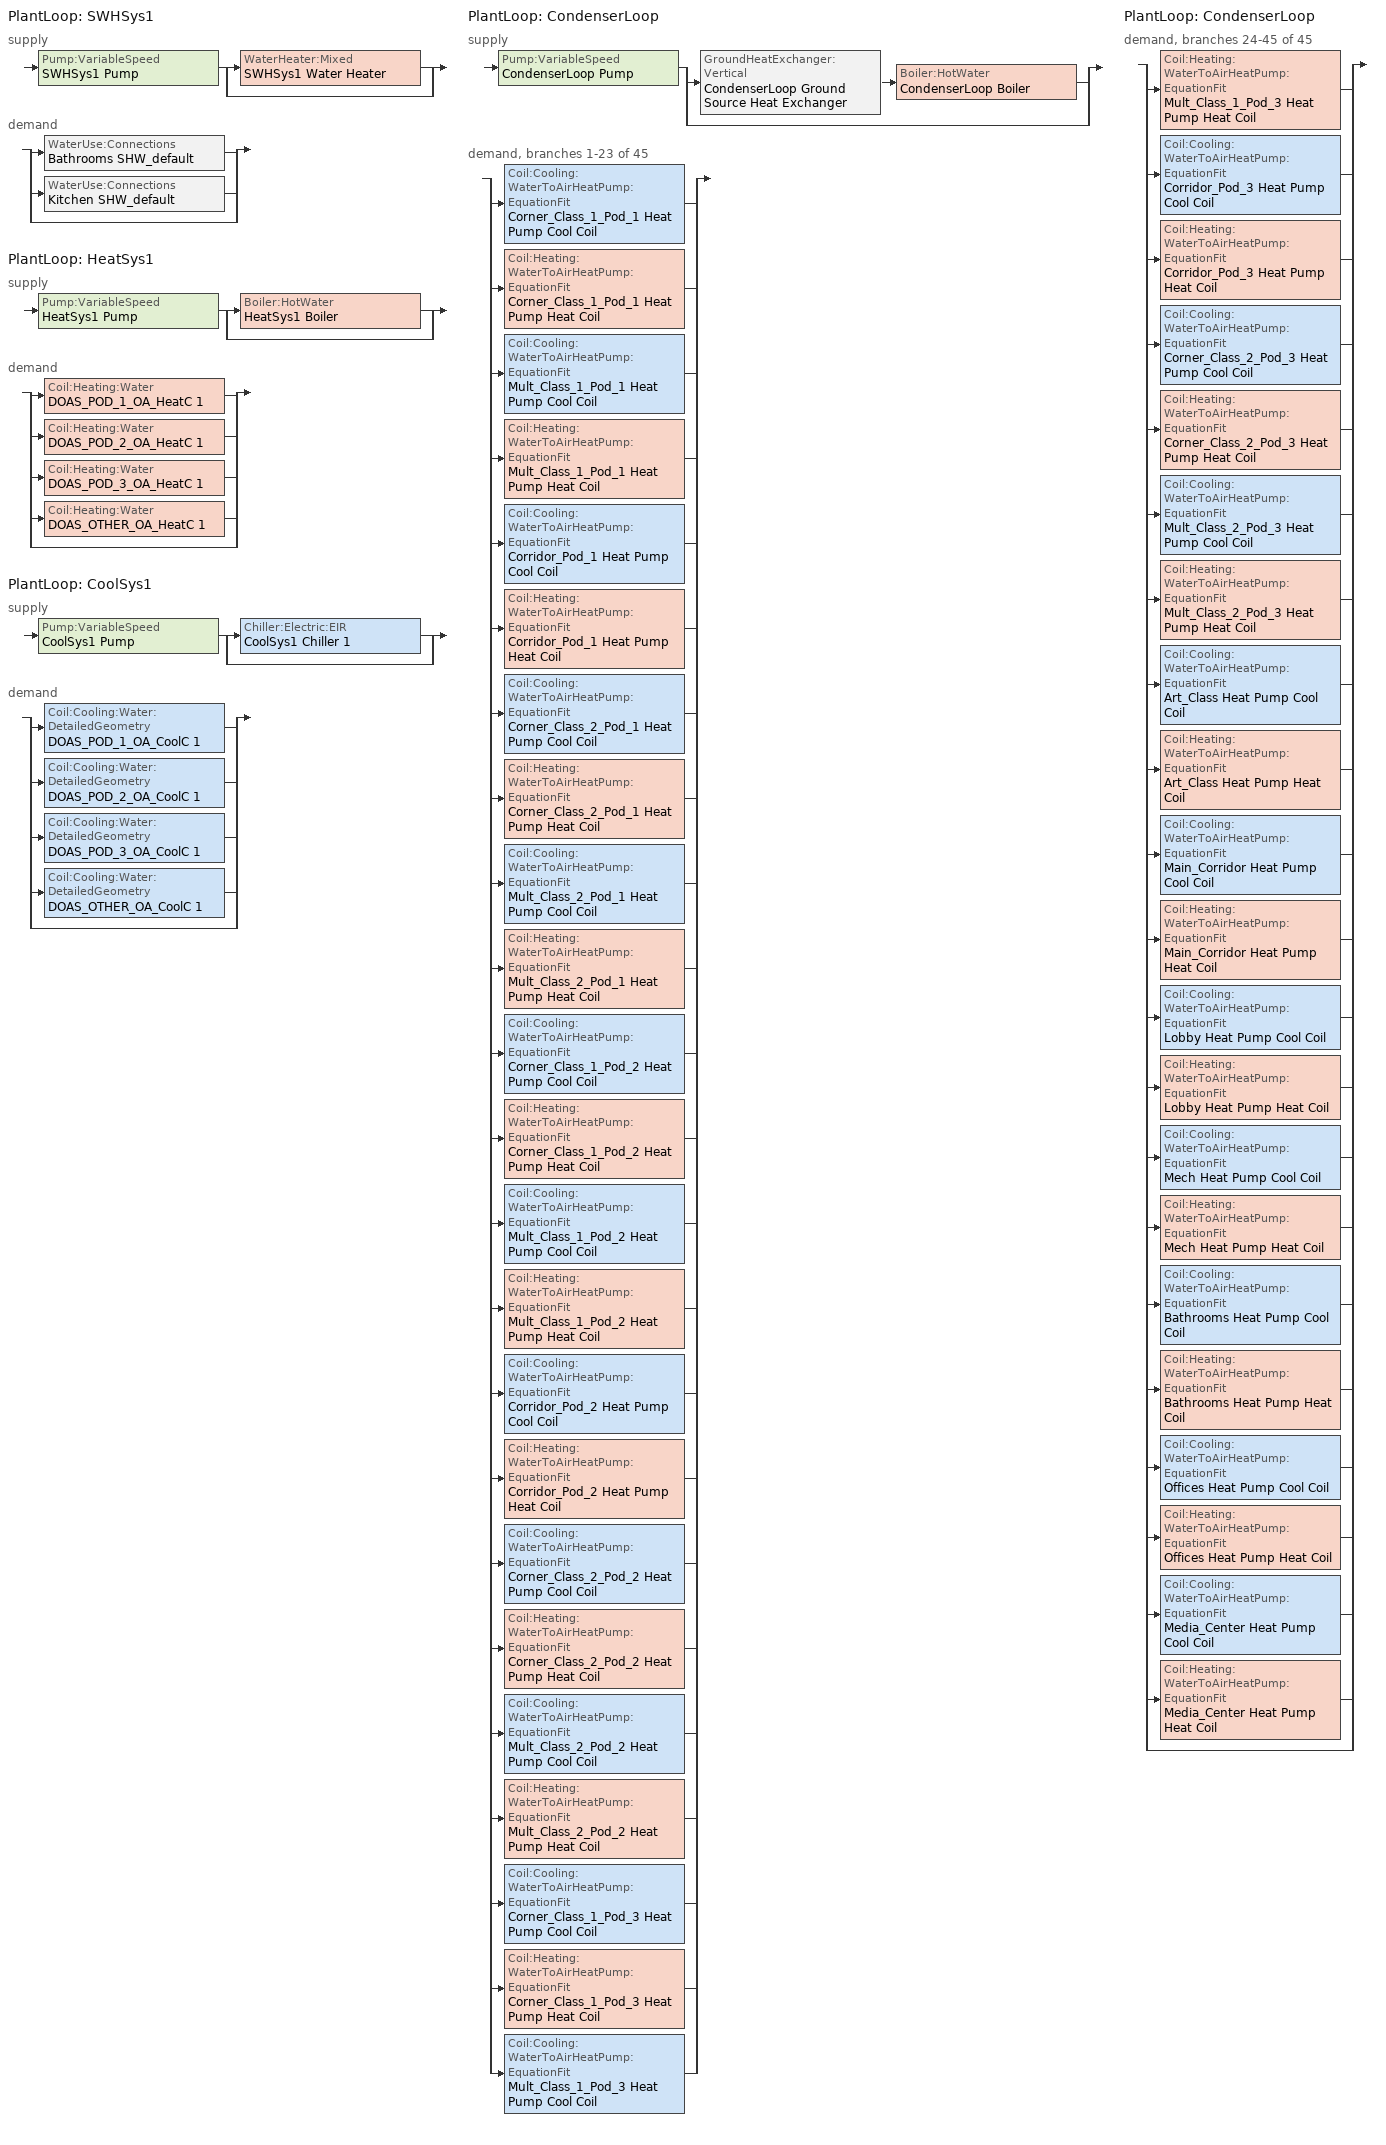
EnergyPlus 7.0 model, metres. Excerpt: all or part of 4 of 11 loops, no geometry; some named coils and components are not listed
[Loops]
PlantLoop 'SWHSys1'
 supply: Pump:VariableSpeed 'SWHSys1 Pump' > split
  | WaterHeater:Mixed 'SWHSys1 Water Heater'
  | bypass
 demand: split
  | WaterUse:Connections 'Bathrooms SHW_default'
  | WaterUse:Connections 'Kitchen SHW_default'
  | bypass
PlantLoop 'HeatSys1'
 supply: Pump:VariableSpeed 'HeatSys1 Pump' > split
  | Boiler:HotWater 'HeatSys1 Boiler'
  | bypass
 demand: split
  | Coil:Heating:Water 'DOAS_POD_1_OA_HeatC 1'
  | Coil:Heating:Water 'DOAS_POD_2_OA_HeatC 1'
  | Coil:Heating:Water 'DOAS_POD_3_OA_HeatC 1'
  | Coil:Heating:Water 'DOAS_OTHER_OA_HeatC 1'
  | bypass
PlantLoop 'CoolSys1'
 supply: Pump:VariableSpeed 'CoolSys1 Pump' > split
  | Chiller:Electric:EIR 'CoolSys1 Chiller 1'
  | bypass
 demand: split
  | Coil:Cooling:Water:DetailedGeometry 'DOAS_POD_1_OA_CoolC 1'
  | Coil:Cooling:Water:DetailedGeometry 'DOAS_POD_2_OA_CoolC 1'
  | Coil:Cooling:Water:DetailedGeometry 'DOAS_POD_3_OA_CoolC 1'
  | Coil:Cooling:Water:DetailedGeometry 'DOAS_OTHER_OA_CoolC 1'
  | bypass
PlantLoop 'CondenserLoop'
 supply: Pump:VariableSpeed 'CondenserLoop Pump' > split
  | GroundHeatExchanger:Vertical 'CondenserLoop Ground Source Heat Exchanger' > Boiler:HotWater 'CondenserLoop Boiler'
  | bypass
 demand, branches 1-23 of 45: split
  | Coil:Cooling:WaterToAirHeatPump:EquationFit 'Corner_Class_1_Pod_1 Heat Pump Cool Coil'
  | Coil:Heating:WaterToAirHeatPump:EquationFit 'Corner_Class_1_Pod_1 Heat Pump Heat Coil'
  | Coil:Cooling:WaterToAirHeatPump:EquationFit 'Mult_Class_1_Pod_1 Heat Pump Cool Coil'
  | Coil:Heating:WaterToAirHeatPump:EquationFit 'Mult_Class_1_Pod_1 Heat Pump Heat Coil'
  | Coil:Cooling:WaterToAirHeatPump:EquationFit 'Corridor_Pod_1 Heat Pump Cool Coil'
  | Coil:Heating:WaterToAirHeatPump:EquationFit 'Corridor_Pod_1 Heat Pump Heat Coil'
  | Coil:Cooling:WaterToAirHeatPump:EquationFit 'Corner_Class_2_Pod_1 Heat Pump Cool Coil'
  | Coil:Heating:WaterToAirHeatPump:EquationFit 'Corner_Class_2_Pod_1 Heat Pump Heat Coil'
  | Coil:Cooling:WaterToAirHeatPump:EquationFit 'Mult_Class_2_Pod_1 Heat Pump Cool Coil'
  | Coil:Heating:WaterToAirHeatPump:EquationFit 'Mult_Class_2_Pod_1 Heat Pump Heat Coil'
  | Coil:Cooling:WaterToAirHeatPump:EquationFit 'Corner_Class_1_Pod_2 Heat Pump Cool Coil'
  | Coil:Heating:WaterToAirHeatPump:EquationFit 'Corner_Class_1_Pod_2 Heat Pump Heat Coil'
  | Coil:Cooling:WaterToAirHeatPump:EquationFit 'Mult_Class_1_Pod_2 Heat Pump Cool Coil'
  | Coil:Heating:WaterToAirHeatPump:EquationFit 'Mult_Class_1_Pod_2 Heat Pump Heat Coil'
  | Coil:Cooling:WaterToAirHeatPump:EquationFit 'Corridor_Pod_2 Heat Pump Cool Coil'
  | Coil:Heating:WaterToAirHeatPump:EquationFit 'Corridor_Pod_2 Heat Pump Heat Coil'
  | Coil:Cooling:WaterToAirHeatPump:EquationFit 'Corner_Class_2_Pod_2 Heat Pump Cool Coil'
  | Coil:Heating:WaterToAirHeatPump:EquationFit 'Corner_Class_2_Pod_2 Heat Pump Heat Coil'
  | Coil:Cooling:WaterToAirHeatPump:EquationFit 'Mult_Class_2_Pod_2 Heat Pump Cool Coil'
  | Coil:Heating:WaterToAirHeatPump:EquationFit 'Mult_Class_2_Pod_2 Heat Pump Heat Coil'
  | Coil:Cooling:WaterToAirHeatPump:EquationFit 'Corner_Class_1_Pod_3 Heat Pump Cool Coil'
  | Coil:Heating:WaterToAirHeatPump:EquationFit 'Corner_Class_1_Pod_3 Heat Pump Heat Coil'
  | Coil:Cooling:WaterToAirHeatPump:EquationFit 'Mult_Class_1_Pod_3 Heat Pump Cool Coil'
PlantLoop 'CondenserLoop'
 demand, branches 24-45 of 45: split
  | Coil:Heating:WaterToAirHeatPump:EquationFit 'Mult_Class_1_Pod_3 Heat Pump Heat Coil'
  | Coil:Cooling:WaterToAirHeatPump:EquationFit 'Corridor_Pod_3 Heat Pump Cool Coil'
  | Coil:Heating:WaterToAirHeatPump:EquationFit 'Corridor_Pod_3 Heat Pump Heat Coil'
  | Coil:Cooling:WaterToAirHeatPump:EquationFit 'Corner_Class_2_Pod_3 Heat Pump Cool Coil'
  | Coil:Heating:WaterToAirHeatPump:EquationFit 'Corner_Class_2_Pod_3 Heat Pump Heat Coil'
  | Coil:Cooling:WaterToAirHeatPump:EquationFit 'Mult_Class_2_Pod_3 Heat Pump Cool Coil'
  | Coil:Heating:WaterToAirHeatPump:EquationFit 'Mult_Class_2_Pod_3 Heat Pump Heat Coil'
  | Coil:Cooling:WaterToAirHeatPump:EquationFit 'Art_Class Heat Pump Cool Coil'
  | Coil:Heating:WaterToAirHeatPump:EquationFit 'Art_Class Heat Pump Heat Coil'
  | Coil:Cooling:WaterToAirHeatPump:EquationFit 'Main_Corridor Heat Pump Cool Coil'
  | Coil:Heating:WaterToAirHeatPump:EquationFit 'Main_Corridor Heat Pump Heat Coil'
  | Coil:Cooling:WaterToAirHeatPump:EquationFit 'Lobby Heat Pump Cool Coil'
  | Coil:Heating:WaterToAirHeatPump:EquationFit 'Lobby Heat Pump Heat Coil'
  | Coil:Cooling:WaterToAirHeatPump:EquationFit 'Mech Heat Pump Cool Coil'
  | Coil:Heating:WaterToAirHeatPump:EquationFit 'Mech Heat Pump Heat Coil'
  | Coil:Cooling:WaterToAirHeatPump:EquationFit 'Bathrooms Heat Pump Cool Coil'
  | Coil:Heating:WaterToAirHeatPump:EquationFit 'Bathrooms Heat Pump Heat Coil'
  | Coil:Cooling:WaterToAirHeatPump:EquationFit 'Offices Heat Pump Cool Coil'
  | Coil:Heating:WaterToAirHeatPump:EquationFit 'Offices Heat Pump Heat Coil'
  | Coil:Cooling:WaterToAirHeatPump:EquationFit 'Media_Center Heat Pump Cool Coil'
  | Coil:Heating:WaterToAirHeatPump:EquationFit 'Media_Center Heat Pump Heat Coil'
  | bypass
[ZoneHVAC:WaterToAirHeatPump] Availability Schedule=ALWAYS_ON; Supply Air Flow Rate During Cooling Operation {m3/s}=AUTOSIZE; Supply Air Flow Rate During Heating Operation {m3/s}=AUTOSIZE; Supply Air Flow Rate When No Cooling or Heating is Needed {m3/s}=0; Outdoor Air Flow Rate During Cooling Operation {m3/s}=0; Outdoor Air Flow Rate During Heating Operation {m3/s}=0; Maximum Cycling Rate {cycles/hr}=2.5; Heat Pump Time Constant {s}=60; Fraction of On-Cycle Power Use=0.01; Heat Pump Fan Delay Time {s}=60; Maximum Supply Air Temperature from Supplemental Heater {C}=AUTOSIZE; Maximum Outdoor Dry-Bulb Temperature for Supplemental Heater Operation {C}=20; Fan Placement=BlowThrough
Name | Supply Air Fan | Heating Coil | Cooling Coil | Supplemental Heating Coil
Corner_Class_1_Pod_1 Heat Pump | Corner_Class_1_Pod_1 Heat Pump Fan | Corner_Class_1_Pod_1 Heat Pump Heat Coil | Corner_Class_1_Pod_1 Heat Pump Cool Coil | Corner_Class_1_Pod_1 Heat Pump Sup Heat Coil
Mult_Class_1_Pod_1 Heat Pump | Mult_Class_1_Pod_1 Heat Pump Fan | Mult_Class_1_Pod_1 Heat Pump Heat Coil | Mult_Class_1_Pod_1 Heat Pump Cool Coil | Mult_Class_1_Pod_1 Heat Pump Sup Heat Coil
Corridor_Pod_1 Heat Pump | Corridor_Pod_1 Heat Pump Fan | Corridor_Pod_1 Heat Pump Heat Coil | Corridor_Pod_1 Heat Pump Cool Coil | Corridor_Pod_1 Heat Pump Sup Heat Coil
Corner_Class_2_Pod_1 Heat Pump | Corner_Class_2_Pod_1 Heat Pump Fan | Corner_Class_2_Pod_1 Heat Pump Heat Coil | Corner_Class_2_Pod_1 Heat Pump Cool Coil | Corner_Class_2_Pod_1 Heat Pump Sup Heat Coil
Mult_Class_2_Pod_1 Heat Pump | Mult_Class_2_Pod_1 Heat Pump Fan | Mult_Class_2_Pod_1 Heat Pump Heat Coil | Mult_Class_2_Pod_1 Heat Pump Cool Coil | Mult_Class_2_Pod_1 Heat Pump Sup Heat Coil
Corner_Class_1_Pod_2 Heat Pump | Corner_Class_1_Pod_2 Heat Pump Fan | Corner_Class_1_Pod_2 Heat Pump Heat Coil | Corner_Class_1_Pod_2 Heat Pump Cool Coil | Corner_Class_1_Pod_2 Heat Pump Sup Heat Coil
Mult_Class_1_Pod_2 Heat Pump | Mult_Class_1_Pod_2 Heat Pump Fan | Mult_Class_1_Pod_2 Heat Pump Heat Coil | Mult_Class_1_Pod_2 Heat Pump Cool Coil | Mult_Class_1_Pod_2 Heat Pump Sup Heat Coil
Corridor_Pod_2 Heat Pump | Corridor_Pod_2 Heat Pump Fan | Corridor_Pod_2 Heat Pump Heat Coil | Corridor_Pod_2 Heat Pump Cool Coil | Corridor_Pod_2 Heat Pump Sup Heat Coil
Corner_Class_2_Pod_2 Heat Pump | Corner_Class_2_Pod_2 Heat Pump Fan | Corner_Class_2_Pod_2 Heat Pump Heat Coil | Corner_Class_2_Pod_2 Heat Pump Cool Coil | Corner_Class_2_Pod_2 Heat Pump Sup Heat Coil
Mult_Class_2_Pod_2 Heat Pump | Mult_Class_2_Pod_2 Heat Pump Fan | Mult_Class_2_Pod_2 Heat Pump Heat Coil | Mult_Class_2_Pod_2 Heat Pump Cool Coil | Mult_Class_2_Pod_2 Heat Pump Sup Heat Coil
Corner_Class_1_Pod_3 Heat Pump | Corner_Class_1_Pod_3 Heat Pump Fan | Corner_Class_1_Pod_3 Heat Pump Heat Coil | Corner_Class_1_Pod_3 Heat Pump Cool Coil | Corner_Class_1_Pod_3 Heat Pump Sup Heat Coil
Mult_Class_1_Pod_3 Heat Pump | Mult_Class_1_Pod_3 Heat Pump Fan | Mult_Class_1_Pod_3 Heat Pump Heat Coil | Mult_Class_1_Pod_3 Heat Pump Cool Coil | Mult_Class_1_Pod_3 Heat Pump Sup Heat Coil
Corridor_Pod_3 Heat Pump | Corridor_Pod_3 Heat Pump Fan | Corridor_Pod_3 Heat Pump Heat Coil | Corridor_Pod_3 Heat Pump Cool Coil | Corridor_Pod_3 Heat Pump Sup Heat Coil
Corner_Class_2_Pod_3 Heat Pump | Corner_Class_2_Pod_3 Heat Pump Fan | Corner_Class_2_Pod_3 Heat Pump Heat Coil | Corner_Class_2_Pod_3 Heat Pump Cool Coil | Corner_Class_2_Pod_3 Heat Pump Sup Heat Coil
Mult_Class_2_Pod_3 Heat Pump | Mult_Class_2_Pod_3 Heat Pump Fan | Mult_Class_2_Pod_3 Heat Pump Heat Coil | Mult_Class_2_Pod_3 Heat Pump Cool Coil | Mult_Class_2_Pod_3 Heat Pump Sup Heat Coil
Art_Class Heat Pump | Art_Class Heat Pump Fan | Art_Class Heat Pump Heat Coil | Art_Class Heat Pump Cool Coil | Art_Class Heat Pump Sup Heat Coil
Main_Corridor Heat Pump | Main_Corridor Heat Pump Fan | Main_Corridor Heat Pump Heat Coil | Main_Corridor Heat Pump Cool Coil | Main_Corridor Heat Pump Sup Heat Coil
Lobby Heat Pump | Lobby Heat Pump Fan | Lobby Heat Pump Heat Coil | Lobby Heat Pump Cool Coil | Lobby Heat Pump Sup Heat Coil
Mech Heat Pump | Mech Heat Pump Fan | Mech Heat Pump Heat Coil | Mech Heat Pump Cool Coil | Mech Heat Pump Sup Heat Coil
Bathrooms Heat Pump | Bathrooms Heat Pump Fan | Bathrooms Heat Pump Heat Coil | Bathrooms Heat Pump Cool Coil | Bathrooms Heat Pump Sup Heat Coil
Offices Heat Pump | Offices Heat Pump Fan | Offices Heat Pump Heat Coil | Offices Heat Pump Cool Coil | Offices Heat Pump Sup Heat Coil
Media_Center Heat Pump | Media_Center Heat Pump Fan | Media_Center Heat Pump Heat Coil | Media_Center Heat Pump Cool Coil | Media_Center Heat Pump Sup Heat Coil
[Fan:OnOff] Availability Schedule=Always_On; Fan Efficiency=0.5; Pressure Rise {Pa}=75; Maximum Flow Rate {m3/s}=AUTOSIZE; Motor Efficiency=0.9; Motor In Airstream Fraction=1
Corner_Class_1_Pod_1 Heat Pump Fan; Mult_Class_1_Pod_1 Heat Pump Fan; Corridor_Pod_1 Heat Pump Fan; Corner_Class_2_Pod_1 Heat Pump Fan; Mult_Class_2_Pod_1 Heat Pump Fan; Corner_Class_1_Pod_2 Heat Pump Fan; Mult_Class_1_Pod_2 Heat Pump Fan; Corridor_Pod_2 Heat Pump Fan; Corner_Class_2_Pod_2 Heat Pump Fan; Mult_Class_2_Pod_2 Heat Pump Fan; Corner_Class_1_Pod_3 Heat Pump Fan; Mult_Class_1_Pod_3 Heat Pump Fan; Corridor_Pod_3 Heat Pump Fan; Corner_Class_2_Pod_3 Heat Pump Fan; Mult_Class_2_Pod_3 Heat Pump Fan; Art_Class Heat Pump Fan; Main_Corridor Heat Pump Fan; Lobby Heat Pump Fan; Mech Heat Pump Fan; Bathrooms Heat Pump Fan; Offices Heat Pump Fan; Media_Center Heat Pump Fan
[Coil:Heating:WaterToAirHeatPump:EquationFit] Rated Air Flow Rate {m3/s}=AUTOSIZE; Rated Water Flow Rate {m3/s}=AUTOSIZE; Rated Heating Capacity {W}=AUTOSIZE; Rated Heating Coefficient of Performance=4; Heating Capacity Coefficient 1=-1.36131; Heating Capacity Coefficient 2=-2.4718; Heating Capacity Coefficient 3=4.17316; Heating Capacity Coefficient 4=0.640757; Heating Capacity Coefficient 5=0; Heating Power Consumption Coefficient 1=-2.17694; Heating Power Consumption Coefficient 2=0.832114; Heating Power Consumption Coefficient 3=1.57074; Heating Power Consumption Coefficient 4=0.690794; Heating Power Consumption Coefficient 5=0
Corner_Class_1_Pod_1 Heat Pump Heat Coil; Mult_Class_1_Pod_1 Heat Pump Heat Coil; Corridor_Pod_1 Heat Pump Heat Coil; Corner_Class_2_Pod_1 Heat Pump Heat Coil; Mult_Class_2_Pod_1 Heat Pump Heat Coil; Corner_Class_1_Pod_2 Heat Pump Heat Coil; Mult_Class_1_Pod_2 Heat Pump Heat Coil; Corridor_Pod_2 Heat Pump Heat Coil; Corner_Class_2_Pod_2 Heat Pump Heat Coil; Mult_Class_2_Pod_2 Heat Pump Heat Coil; Corner_Class_1_Pod_3 Heat Pump Heat Coil; Mult_Class_1_Pod_3 Heat Pump Heat Coil; Corridor_Pod_3 Heat Pump Heat Coil; Corner_Class_2_Pod_3 Heat Pump Heat Coil; Mult_Class_2_Pod_3 Heat Pump Heat Coil; Art_Class Heat Pump Heat Coil; Main_Corridor Heat Pump Heat Coil; Lobby Heat Pump Heat Coil; Mech Heat Pump Heat Coil; Bathrooms Heat Pump Heat Coil; Offices Heat Pump Heat Coil; Media_Center Heat Pump Heat Coil
[Coil:Cooling:WaterToAirHeatPump:EquationFit] Rated Air Flow Rate {m3/s}=AUTOSIZE; Rated Water Flow Rate {m3/s}=AUTOSIZE; Rated Total Cooling Capacity {W}=AUTOSIZE; Rated Sensible Cooling Capacity {W}=AUTOSIZE; Rated Cooling Coefficient of Performance=6.45; Total Cooling Capacity Coefficient 1=-9.14907; Total Cooling Capacity Coefficient 2=10.8781; Total Cooling Capacity Coefficient 3=-1.71878; Total Cooling Capacity Coefficient 4=0.746415; Total Cooling Capacity Coefficient 5=0; Sensible Cooling Capacity Coefficient 1=-5.46269; Sensible Cooling Capacity Coefficient 2=17.9597; Sensible Cooling Capacity Coefficient 3=-11.8782; Sensible Cooling Capacity Coefficient 4=-0.980163; Sensible Cooling Capacity Coefficient 5=0.767286; Sensible Cooling Capacity Coefficient 6=0; Cooling Power Consumption Coefficient 1=-3.20541; Cooling Power Consumption Coefficient 2=-0.976409; Cooling Power Consumption Coefficient 3=3.97893; Cooling Power Consumption Coefficient 4=0.938182; Cooling Power Consumption Coefficient 5=0; Nominal Time for Condensate Removal to Begin {s}=0; Ratio of Initial Moisture Evaporation Rate and Steady State Latent Capacity=0
Corner_Class_1_Pod_1 Heat Pump Cool Coil; Mult_Class_1_Pod_1 Heat Pump Cool Coil; Corridor_Pod_1 Heat Pump Cool Coil; Corner_Class_2_Pod_1 Heat Pump Cool Coil; Mult_Class_2_Pod_1 Heat Pump Cool Coil; Corner_Class_1_Pod_2 Heat Pump Cool Coil; Mult_Class_1_Pod_2 Heat Pump Cool Coil; Corridor_Pod_2 Heat Pump Cool Coil; Corner_Class_2_Pod_2 Heat Pump Cool Coil; Mult_Class_2_Pod_2 Heat Pump Cool Coil; Corner_Class_1_Pod_3 Heat Pump Cool Coil; Mult_Class_1_Pod_3 Heat Pump Cool Coil; Corridor_Pod_3 Heat Pump Cool Coil; Corner_Class_2_Pod_3 Heat Pump Cool Coil; Mult_Class_2_Pod_3 Heat Pump Cool Coil; Art_Class Heat Pump Cool Coil; Main_Corridor Heat Pump Cool Coil; Lobby Heat Pump Cool Coil; Mech Heat Pump Cool Coil; Bathrooms Heat Pump Cool Coil; Offices Heat Pump Cool Coil; Media_Center Heat Pump Cool Coil
[Coil:Heating:Electric] Availability Schedule=ALWAYS_ON; Efficiency=1; Nominal Capacity {W}=AUTOSIZE
Corner_Class_1_Pod_1 Heat Pump Sup Heat Coil; Mult_Class_1_Pod_1 Heat Pump Sup Heat Coil; Corridor_Pod_1 Heat Pump Sup Heat Coil; Corner_Class_2_Pod_1 Heat Pump Sup Heat Coil; Mult_Class_2_Pod_1 Heat Pump Sup Heat Coil; Corner_Class_1_Pod_2 Heat Pump Sup Heat Coil; Mult_Class_1_Pod_2 Heat Pump Sup Heat Coil; Corridor_Pod_2 Heat Pump Sup Heat Coil; Corner_Class_2_Pod_2 Heat Pump Sup Heat Coil; Mult_Class_2_Pod_2 Heat Pump Sup Heat Coil; Corner_Class_1_Pod_3 Heat Pump Sup Heat Coil; Mult_Class_1_Pod_3 Heat Pump Sup Heat Coil; Corridor_Pod_3 Heat Pump Sup Heat Coil; Corner_Class_2_Pod_3 Heat Pump Sup Heat Coil; Mult_Class_2_Pod_3 Heat Pump Sup Heat Coil; Art_Class Heat Pump Sup Heat Coil; Main_Corridor Heat Pump Sup Heat Coil; Lobby Heat Pump Sup Heat Coil; Mech Heat Pump Sup Heat Coil; Bathrooms Heat Pump Sup Heat Coil; Offices Heat Pump Sup Heat Coil; Media_Center Heat Pump Sup Heat Coil
[WaterUse:Connections]
Name | Water Use Equipment 1
Bathrooms SHW_default | Bathrooms SHW_default
Kitchen SHW_default | Kitchen SHW_default
[WaterUse:Equipment] Flow Rate Fraction Schedule=BLDG_SWH_SCH
Name | Peak Flow Rate {m3/s} | Target Temperature Schedule | Hot Water Supply Temperature Schedule Name  {C} | Zone | Sensible Fraction Schedule | Latent Fraction Schedule
Bathrooms SHW_default | 5.94444e-05 | Bathrooms SHW_default Temp Sched | Bathrooms SHW_default Hot Supply Temp Sched | Bathrooms | Bathrooms SHW_default Sensible fract sched | Bathrooms SHW_default Latent fract sched
Kitchen SHW_default | 0.00010515 | Kitchen SHW_default Temp Sched | Kitchen SHW_default Hot Supply Temp Sched | Kitchen | Kitchen SHW_default Sensible fract sched | Kitchen SHW_default Latent fract sched
[SetpointManager:Scheduled]
Name | Control Variable {TEMP} | Schedule | Setpoint Node | Control Variable | Setpoint Node or NodeList
SWHSys1 Loop Setpoint Manager | Temperature | SWHSys1-Loop-Temp-Schedule | SWHSys1 Supply Outlet Node
HeatSys1 Loop Setpoint Manager | Temperature | HW-Loop-Temp-Schedule | HeatSys1 Supply Outlet Node
CoolSys1 Loop Setpoint Manager | Temperature | CW-Loop-Temp-Schedule | CoolSys1 Supply Outlet Node
CondenserLoop Loop Setpoint Manager | Temperature | CondenserLoop Supply Outlet Setpoint Sched | CondenserLoop Supply Outlet Node
CondenserLoop Boiler_SP |  | CondenserLoop Boiler_SP_Schedule |  | Temperature | CondenserLoop Supply Equipment Outlet Node
[PlantLoop] Fluid Type {WATER}=Water; Maximum Loop Flow Rate {m3/s}=AUTOSIZE; Minimum Loop Flow Rate {m3/s}=0; Loop Volume {m3}=AUTOSIZE; Load Distribution Scheme {OPTIMAL | SEQUENTIAL}=Optimal
Name | Loop Equipment Operation Scheme | Maximum Loop Temperature {C} | Minimum Loop Temperature {C}
SWHSys1 | SWHSys1 Loop Operation Scheme List | 60 | 10
HeatSys1 | HeatSys1 Loop Operation Scheme List | 100 | 10
CoolSys1 | CoolSys1 Loop Operation Scheme List | 98 | 1
CondenserLoop | CondenserLoop Loop Operation Scheme List | 80 | 1
[Sizing:Plant]
Name | Loop Type {COOLING | HEATING} | Design Loop Exit Temperature {C} | Design Loop Temperature Difference {C} | Loop Type
SWHSys1 | Heating | 60 | 5
HeatSys1 | Heating | 82.2 | 11.1
CoolSys1 | Cooling | 6.67 | 6.67
CondenserLoop |  | 21 | 5 | CONDENSER
[PlantEquipmentOperationSchemes]
Name | Control Scheme 1 Object Type {*******} | Control Scheme 1 | Control Scheme 1 Schedule
SWHSys1 Loop Operation Scheme List | PlantEquipmentOperation:HeatingLoad | SWHSys1 Operation Scheme | PlantOnSched
HeatSys1 Loop Operation Scheme List | PlantEquipmentOperation:HeatingLoad | HeatSys1 Operation Scheme | PlantOnSched
CoolSys1 Loop Operation Scheme List | PlantEquipmentOperation:CoolingLoad | CoolSys1 Operation Scheme | PlantOnSched
CondenserLoop Loop Operation Scheme List | PlantEquipmentOperation:ComponentSetpoint | CondenserLoop Operation Scheme | ALWAYS_ON
[PlantEquipmentOperation:HeatingLoad] Load Range 1 Lower Limit {W}=0; Load Range 1 Upper Limit {W}=1000000000000000
Name | Priority Control 1 Equipment List
SWHSys1 Operation Scheme | SWHSys1 Equipment List
HeatSys1 Operation Scheme | HeatSys1 Equipment List
[PlantEquipmentList]
SWHSys1 Equipment List: SWHSys1 Water Heater
HeatSys1 Equipment List: HeatSys1 Boiler
CoolSys1 Equipment List: CoolSys1 Chiller 1
[Pump:VariableSpeed] Rated Flow Rate {m3/s}=AUTOSIZE; Rated Power Consumption {W}=AUTOSIZE; Fraction of Motor Inefficiencies to Fluid Stream=0; Coefficient 1 of the Part Load Performance Curve=0; Minimum Flow Rate {m3/s}=0; Pump Control Type {Continuous | Intermittent}=Intermittent
Name | Rated Pump Head {Pa} [179352 Pa = 60 ft] | Motor Efficiency | Coefficient 2 of the Part Load Performance Curve | Coefficient 3 of the Part Load Performance Curve | Coefficient 4 of the Part Load Performance Curve
SWHSys1 Pump | 1 | 1 | 1 | 0 | 0
HeatSys1 Pump | 119563 | 0.9 | 0.0216 | -0.0325 | 1.0095
CoolSys1 Pump | 149453 | 0.9 | 0.0216 | -0.0325 | 1.0095
CondenserLoop Pump | 1195630 | 0.9 | 0.0216 | -0.0325 | 1.0095
[WaterHeater:Mixed]
SWHSys1 Water Heater: Tank Volume {m3}=1; Setpoint Temperature Schedule=SWHSys1 Water Heater Setpoint Temperature Schedule Name; Deadband Temperature Difference {deltaC}=2; Maximum Temperature Limit {C}=82.2222; Heater Control Type {Cycle | Modulate}=Cycle; Heater Maximum Capacity {W}=845000; Heater Fuel Type=NATURALGAS; Heater Thermal Efficiency=0.9; Off Cycle Parasitic Fuel Consumption Rate {W}=20; Off Cycle Parasitic Fuel Type=NATURALGAS; Off Cycle Parasitic Heat Fraction To Tank=0.9; On Cycle Parasitic Fuel Type=NATURALGAS; Ambient Temperature Indicator {Schedule | Zone | Outdoors}=SCHEDULE; Ambient Temperature Schedule=SWHSys1 Water Heater Ambient Temperature Schedule Name; Off Cycle Loss Coefficient to Ambient Temperature {W/K}=6; On Cycle Loss Coefficient to Ambient Temperature {W/K}=6; Use Side Effectiveness=1; Source Side Effectiveness=1; Use Side Design Flow Rate=AUTOSIZE; Source Side Design Flow Rate=AUTOSIZE; Indirect Water Heater Recovery Time=1.5
[Boiler:HotWater] Fuel Type=NATURALGAS; Nominal Capacity {W}=AUTOSIZE; Nominal Thermal Efficiency=0.9; Efficiency Curve Temperature Evaluation Variable=LeavingBoiler; Design Water Flow Rate {m3/s}=AUTOSIZE; Minimum Part Load Ratio=0; Maximum Part Load Ratio=1.1; Optimum Part Load Ratio=1; Water Outlet Upper Temperature Limit {C}=95; Boiler Flow Mode { ConstantFlow | VariableFlow }=ConstantFlow; Parasitic Electric Load=0; Sizing Factor=1
Name | Design Water Outlet Temperature {C}
HeatSys1 Boiler | 82.2
CondenserLoop Boiler | 5
[PlantEquipmentOperation:CoolingLoad]
CoolSys1 Operation Scheme: Load Range 1 Lower Limit {W}=0; Load Range 1 Upper Limit {W}=100000000000000; Priority Control 1 Equipment List=CoolSys1 Equipment List
[Chiller:Electric:EIR]
CoolSys1 Chiller 1: Reference Capacity {W}=AUTOSIZE; Reference COP { }=2.93; Reference Leaving Chilled Water Temperature {C}=6.67; Reference Entering Condenser Fluid Temperature {C}=35; Reference Chilled Water Flow Rate {m3/s}=AUTOSIZE; Reference Condenser Water Flow Rate {m3/s}=AUTOSIZE; Cooling Capacity Function of Temperature Curve=CoolSys1 Chiller 1 ClgCapFuncTempCurve; Electric Input to Cooling Output Ratio Function of Temperature Curve=CoolSys1 Chiller 1 EirFuncTempCurve; Electric Input to Cooling Output Ratio Function of Part Load Ratio Curve=CoolSys1 Chiller 1 EirFuncPlrCurve; Minimum Part Load Ratio=0.15; Maximum Part Load Ratio=1; Optimum Part Load Ratio=1; Minimum Unloading Ratio=0.25; Condenser Type=AirCooled; Condenser Fan Power Ratio {W/W}=0; Leaving Chilled Water Lower Temperature Limit {C}=2; Chiller Flow Mode=ConstantFlow; Design Heat Recovery Water Flow Rate {m3/s}=0; Sizing Factor=1
[PlantEquipmentOperation:ComponentSetpoint]
CondenserLoop Operation Scheme: Object=CondenserLoop Boiler; Component Flow Rate=AUTOSIZE; Operation Type=Heating
[Schedule:Compact]
Bldg_SWH_Sch: Fraction, Through: 6/30, For: Weekdays, Until: 07:00, 0.05, Until: 08:00, 0.1, Until: 09:00, 0.34, Until: 10:00, 0.6, Until: 11:00, 0.63, Until: 12:00, 0.72, Until: 13:00, 0.79, Until: 14:00, 0.83, Until: 15:00, 0.61, Until: 16:00, 0.65, Until: 18:00, 0.1, Until: 19:00, 0.19, Until: 20:00, 0.25, Until: 22:00, 0.22, Until: 23:00, 0.12, Until: 24:00, 0.09, For: SummerDesignDay, Until: 24:00, 1, For: WinterDesignDay, Until: 24:00, 0, For: AllOtherDays, Until: 08:00, 0.03, Until: 14:00, 0.05, Until: 24:00, 0.03, Through: 9/1, For: Weekdays, Until: 07:00, 0.05, Until: 18:00, 0.1, Until: 19:00, 0.19, Until: 20:00, 0.25, Until: 22:00, 0.22, Until: 23:00, 0.12, Until: 24:00, 0.09, For: SummerDesignDay, Until: 24:00, 1, For: WinterDesignDay, Until: 24:00, 0, For: AllOtherDays, Until: 08:00, 0.03, Until: 14:00, 0.05, Until: 24:00, 0.03, Through: 12/31, For: Weekdays, Until: 07:00, 0.05, Until: 08:00, 0.1, Until: 09:00, 0.34, Until: 10:00, 0.6, Until: 11:00, 0.63, Until: 12:00, 0.72, Until: 13:00, 0.79, Until: 14:00, 0.83, Until: 15:00, 0.61, Until: 16:00, 0.65, Until: 18:00, 0.1, Until: 19:00, 0.19, Until: 20:00, 0.25, Until: 22:00, 0.22, Until: 23:00, 0.12, Until: 24:00, 0.09, For: WinterDesignDay, Until: 24:00, 0, For: AllOtherDays, Until: 08:00, 0.03, Until: 14:00, 0.05, Until: 24:00, 0.03
Always_On: On/Off, Through: 12/31, For: AllDays, Until: 24:00, 1
PlantOnSched: Any Number, Through: 12/31, For: AllDays, Until: 24:00, 1
CW-Loop-Temp-Schedule: Temperature, Through: 12/31, For: AllDays, Until: 24:00, 6.7
HW-Loop-Temp-Schedule: Temperature, Through: 12/31, For: AllDays, Until: 24:00, 67
Bathrooms SHW_default Latent fract sched; Kitchen SHW_default Latent fract sched: Through: 12/31, For: AllDays, Until: 24:00, 0.05
Bathrooms SHW_default Sensible fract sched; Kitchen SHW_default Sensible fract sched: Through: 12/31, For: AllDays, Until: 24:00, 0.2
Bathrooms SHW_default Temp Sched; Kitchen SHW_default Temp Sched: Through: 12/31, For: AllDays, Until: 24:00, 40
Bathrooms SHW_default Hot Supply Temp Sched; Kitchen SHW_default Hot Supply Temp Sched: Through: 12/31, For: AllDays, Until: 24:00, 55
SWHSys1-Loop-Temp-Schedule; SWHSys1 Water Heater Setpoint Temperature Schedule Name: Through: 12/31, For: AllDays, Until: 24:00, 60
SWHSys1 Water Heater Ambient Temperature Schedule Name: Through: 12/31, For: AllDays, Until: 24:00, 22
CondenserLoop Supply Outlet Setpoint Sched: Through: 12/31, For: AllDays, Until: 24:00, 21
CondenserLoop Boiler_SP_Schedule: Through: 12/31, For: AllDays, Until: 24:00, 5
[Curve:Biquadratic] Minimum Value of x=0; Maximum Value of x=20; Minimum Value of y=0; Maximum Value of y=50
Name | Coefficient1 Const | Coefficient2 x | Coefficient3 x**2 | Coefficient4 y | Coefficient5 y**2 | Coefficient6 x*y
CoolSys1 Chiller 1 ClgCapFuncTempCurve | 1.05E+00 | 3.36E-02 | 2.15E-04 | -0.00518 | -4.42e-05 | -0.000215
CoolSys1 Chiller 1 EirFuncTempCurve | 5.83E-01 | -0.00404 | 4.68E-04 | -0.000224 | 4.81E-04 | -0.000682
[Curve:Quadratic]
CoolSys1 Chiller 1 EirFuncPlrCurve: Coefficient1 Const=4.19E-02; Coefficient2 x=6.25E-01; Coefficient3 x**2=3.23E-01; Minimum Value of x=0; Maximum Value of x=1.2
